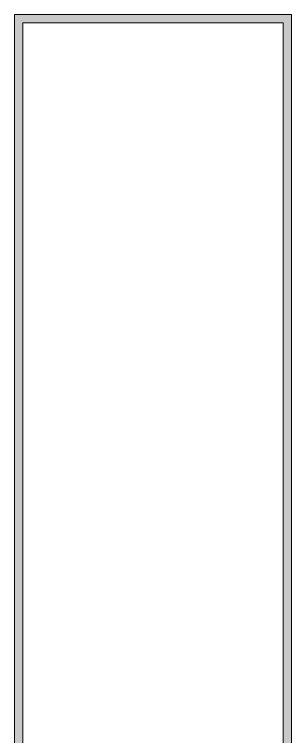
# Model space of a CAD drawing. Header units: inches. Extents: x -20.8 to 74.7, y -53.7 to 19.1.
# Drawn here: x 20.13 to 24.32, y -30.53 to -19.61 of the extents above; entities that cross this region are included whole.
import ezdxf

# ---------------------------------------------------------------- set-up
doc = ezdxf.new("R2010")
doc.units = ezdxf.units.IN
doc.header["$MEASUREMENT"] = 0
doc.layers.add('G-ANNO-TTLB', color=7, linetype='Continuous', lineweight=0)

msp = doc.modelspace()

# ---------------------------------------------------------------- hatches: boundary and pattern name
at = {"layer": 'G-ANNO-TTLB', "true_color": 0xb9529f, "transparency": 33554687}
h = msp.add_hatch(color=233, dxfattribs=at)
edge = h.paths.add_edge_path()
edge.add_spline(control_points=[(24.322, -19.613), (24.322, -19.613), (24.322, -53.749), (24.322, -53.749), (24.322, -53.749), (20.134, -53.749), (20.134, -53.749), (20.134, -53.749), (20.134, -19.613), (20.134, -19.613), (20.134, -19.613), (24.322, -19.613), (24.322, -19.613)], knot_values=[0, 0, 0, 0, 1, 1, 1, 2, 2, 2, 3, 3, 3, 4, 4, 4, 4], degree=3, periodic=0)
edge = h.paths.add_edge_path()
edge.add_spline(control_points=[(24.197, -19.738), (24.197, -19.738), (20.259, -19.738), (20.259, -19.738), (20.259, -19.738), (20.259, -53.624), (20.259, -53.624), (20.259, -53.624), (24.197, -53.624), (24.197, -53.624), (24.197, -53.624), (24.197, -19.738), (24.197, -19.738)], knot_values=[0, 0, 0, 0, 1, 1, 1, 2, 2, 2, 3, 3, 3, 4, 4, 4, 4], degree=3, periodic=0)
edge.add_line((24.197, -19.738), (24.197, -19.738))

# ---------------------------------------------------------------- linework, layer by layer
at = {"layer": 'G-ANNO-TTLB', "color": 233, "lineweight": 9, "true_color": 0xb9529f}
for p, q in [((24.322, -19.613), (20.134, -19.613)), ((20.134, -19.613), (20.134, -53.749)), ((24.322, -53.749), (24.322, -19.613)), ((20.259, -53.624), (20.259, -19.738)), ((20.259, -19.738), (24.197, -19.738)), ((24.197, -19.738), (24.197, -53.624))]:
    msp.add_line(p, q, dxfattribs=at)
at = {"layer": 'G-ANNO-TTLB'}
for points in [[(24.322, -19.613), (24.322, -19.613), (24.322, -53.749), (24.322, -53.749), (24.322, -53.749), (20.134, -53.749), (20.134, -53.749), (20.134, -53.749), (20.134, -19.613), (20.134, -19.613), (20.134, -19.613), (24.322, -19.613), (24.322, -19.613)], [(24.197, -19.738), (24.197, -19.738), (20.259, -19.738), (20.259, -19.738), (20.259, -19.738), (20.259, -53.624), (20.259, -53.624), (20.259, -53.624), (24.197, -53.624), (24.197, -53.624), (24.197, -53.624), (24.197, -19.738), (24.197, -19.738)]]:
    msp.add_open_spline(points, degree=3, knots=[0, 0, 0, 0, 1, 1, 1, 2, 2, 2, 3, 3, 3, 4, 4, 4, 4], dxfattribs=at)

doc.saveas('drawing.dxf')
